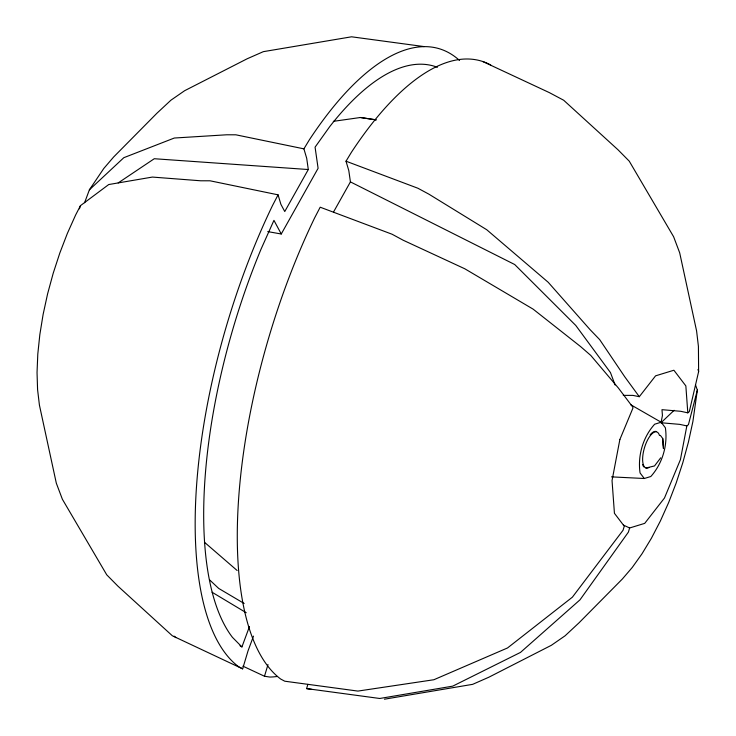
<?xml version="1.0" encoding="UTF-8"?>
<svg xmlns="http://www.w3.org/2000/svg" width="736" height="736" viewBox="0 0 736 736"><rect width="100%" height="100%" fill="white"/><g stroke="black" fill="none" stroke-linecap="round" stroke-linejoin="round"><path stroke-width="1.1" d="M695.456 384.753L697.351 390.071L688.445 424.626L686.844 425.914L679.806 424.378L661.011 422.749L662.437 415.481L661.977 409.676L680.763 411.304L687.81 412.841L689.319 411.617L698.62 371.625L698.418 346.362L696.587 330.924L679.687 252.816L673.615 236.734L629.243 161.156L618.056 149.831L563.684 100.243L549.415 92.653L482.65 61.465M697.351 390.071L692.88 421.59L688.399 442.161L682.796 462.742L676.182 482.972L668.656 502.532L660.348 521.06L651.406 538.255L641.985 553.822L632.233 567.493L622.334 579.03L579.039 622.803L565.055 635.821L551.328 645.316L488.86 677.212L472.659 684.342L384.431 699.2M686.844 425.914L680.414 459.669L664.479 498.005L644.708 523.37L629.63 527.979L623.364 525.053M459.549 60.481A326.453 125.654 -73.6 0 0 309.276 139.969L303.904 148.847L306.7 158.286L308.301 169.528L284.758 211.536L280.894 204.323L278.079 194.838L210.045 180.798L200.716 180.789L152.398 177.072L108.726 184.543L80.491 205.638L75.652 214.94L67.344 233.468L59.818 253.028L53.204 273.258L47.601 293.839L43.12 314.41L39.836 334.613L37.794 354.099L37.039 372.545L37.582 389.638L39.413 405.076L56.313 483.184L62.385 499.266L106.757 574.844L117.944 586.169L172.316 635.757L242.65 668.849L248.004 650.946L253.497 636.125M277.316 676.439A326.453 125.654 -73.6 0 1 269.726 677.046L264.491 676.246L267.987 664.58M311.834 689.402L306.599 688.602L307.869 684.36M629.63 527.979L628.388 532.137L580.005 599.822L520.49 652.409L452.723 686.145L379.748 698.482L306.599 688.602M79.424 208.822L80.491 205.638M240 645.702L241.923 646.935L249.486 626.511M84.594 202.713L89.387 189.824L103.767 168.507L113.666 156.97L156.961 113.197L170.945 100.179L184.672 90.684L247.14 58.788L263.341 51.658L351.569 36.8L424.166 46.598M278.079 194.838L272.541 205.491A326.453 125.654 -73.6 0 0 238.584 666.687L242.65 668.849M267.729 231.601L281.262 234.002L318.099 168.305L315.072 147.163L329.783 126.546A308.237 118.643 -73.6 0 1 437.405 67.298M333.592 211.894L350.419 181.893L348.809 170.651L346.012 161.202L351.385 152.334A326.453 125.654 -73.6 0 1 490.737 64.989M660.726 457.81L654.516 465.943L645.978 468.004M623.254 395.37L632.914 395.388L639.299 396.704L655.574 375.838L673.891 370.236L685.851 385.903L687.81 412.841M661.011 422.749L674.139 410.302M89.387 189.824L123.814 157.688L174.322 138.028L226.66 134.789L235.87 134.808L303.904 148.847M118.211 182.905L154.284 158.728L308.301 169.528M661.149 422.225L654.654 424.212C642.914 437.184 637.569 455.685 640.062 472.944L644.304 478.501L650.799 476.514C662.529 463.542 667.883 445.05 665.381 427.782L661.149 422.225L630.77 404.754M333.325 121.348L360.392 117.502L376.114 119.821M611.487 476.873L644.304 478.501M360.392 117.502L376.068 119.904M346.012 161.202L417.901 188.241L428.849 194.138L486.735 229.733L548.191 282.265L590.088 329.664L599.684 339.627L624.726 376.758L639.299 396.704M242.926 666.163L264.491 676.246M350.419 181.893L514.694 264.518L575.782 325.459L610.466 372.582L615.103 385.011M244.159 603.483L218.693 588.432L209.613 579.885M212.069 592.232L246.238 612.738M204.452 542.248L237.158 570.52M174.257 636.189L175.876 637.652M241.923 646.935L232.429 637.33A308.237 118.643 -73.6 0 1 261.013 249.219L273.948 220.349L281.262 234.002M660.339 435.362L662.731 438.49L663.467 448.656L663.21 445.022M698.004 369.444L698.62 371.625M662.731 438.49L663.191 444.884M649.042 467.489A18.823 7.25 -73.6 0 1 644.856 446.522A18.823 7.25 -73.6 0 1 659.493 435.491M643.761 466.891A19.108 7.351 -73.6 0 1 642.62 464.508M650.127 434.81A19.108 7.351 -73.6 0 1 656.337 431.517M619.859 439.539L612.039 480.571L614.431 513.305L624.266 526.194L623.052 530.242L572.396 597.163L507.518 647.965L433.872 679.742L357.908 691.086L284.758 681.205L280.692 679.043A326.453 125.654 -73.6 0 1 314.649 217.856L320.188 207.202L392.076 234.232L403.172 240.221L464.812 268.787L533.103 309.129L580.64 346.619L590.778 355.433L618.415 388.065L632.666 406.962L632.969 408.002L619.859 439.539"/></g></svg>
